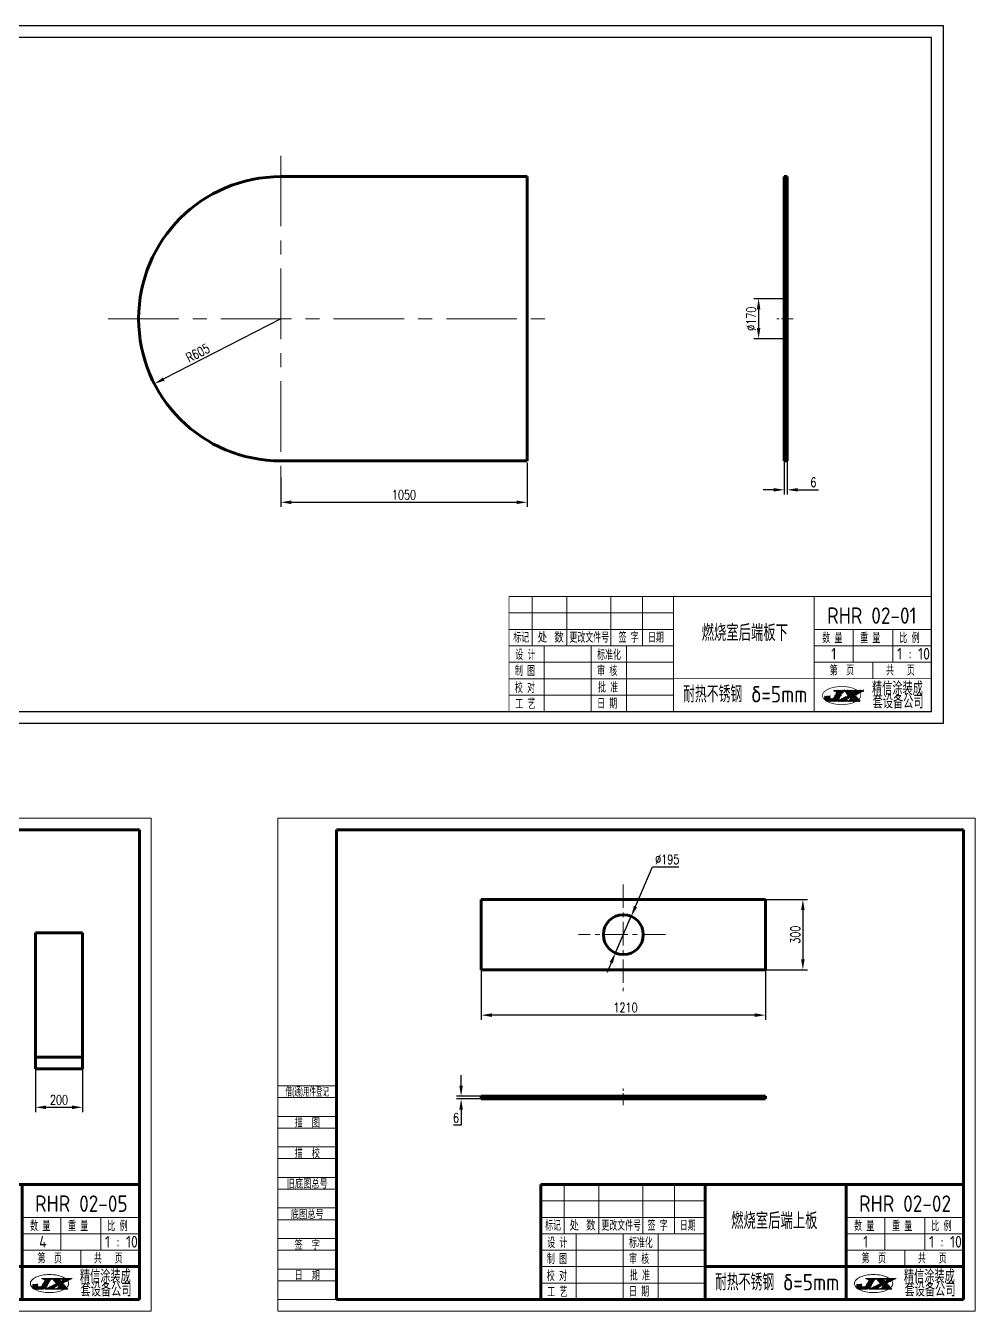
# Model space of a CAD drawing. Extents: x 128 to 1684, y 49 to 1035.
# Drawn here: x 1280 to 1684, y 49 to 596 of the extents above; entities that cross this region are included whole.
import ezdxf
from ezdxf.enums import TextEntityAlignment as Align

# ---------------------------------------------------------------- set-up
doc = ezdxf.new("R2010")
doc.units = 0
doc.header["$LTSCALE"] = 4
doc.header["$MEASUREMENT"] = 0
doc.linetypes.add('CENTERX2', pattern=[4, 2.5, -0.5, 0.5, -0.5])
doc.layers.get('0').update_dxf_attribs({"linetype": 'CONTINUOUS', "lineweight": 50})
doc.layers.get('DEFPOINTS').update_dxf_attribs({"linetype": 'CONTINUOUS'})
doc.layers.add('1', color=1, linetype='CENTERX2', lineweight=20)
for name, color, linetype in [('BORDER', 2, 'CONTINUOUS'), ('dim', 7, 'CONTINUOUS'), ('TK-JCSX', 6, 'CONTINUOUS')]:
    doc.layers.add(name, color=color, linetype=linetype)
doc.styles.add('H', font='TXT', dxfattribs={"width": 0.8, "bigfont": 'HZWB'})
doc.styles.add('HZ', font='gbenor.shx', dxfattribs={"bigfont": 'gbcbig.shx'})
doc.styles.add('HZFS', font='txt', dxfattribs={"width": 0.75, "bigfont": 'hzfs'})
doc.styles.get("Standard").update_dxf_attribs({"font": 'gbenor.shx', "bigfont": 'gbcbig.shx'})
doc.styles.add('WB', font='txt', dxfattribs={"height": 0.75, "bigfont": 'hzwb'})
doc.dimstyles.get("Standard").update_dxf_attribs({"dimtxt": 0.18, "dimasz": 0.18, "dimexe": 0.18, "dimexo": 0.0625, "dimgap": 0.09, "dimtad": 0, "dimtih": 1, "dimtoh": 1, "dimdec": 4, "dimzin": 0, "dimdsep": 46, "dimtxsty": 'Standard', "dimcen": 0.09, "dimadec": 0, "dimazin": 0, "dimtfac": 1, "dimtdec": 4, "dimtofl": 0, "dimtmove": 0, "dimatfit": 3, "dimfxl": 0, "dimtolj": 1, "dimtzin": 0, "dimarcsym": 0})

# ---------------------------------------------------------------- blocks, each defined once
blk = doc.blocks.new('*D17')
at = {"color": 5, "lineweight": -2}
for p, q in [((1493.21, 409.94), (1493.21, 391.1)), ((1388.21, 403.69), (1388.21, 391.1)), ((1392.71, 393.1), (1488.71, 393.1))]:
    blk.add_line(p, q, dxfattribs=at)
at = {"color": 5, "lineweight": 20}
for points in [[(1392.71, 393.85), (1392.71, 392.35), (1388.21, 393.1)], [(1488.71, 393.85), (1488.71, 392.35), (1493.21, 393.1)]]:
    blk.add_solid(points, dxfattribs=at)
at = {"layer": 'DEFPOINTS', "color": 0, "lineweight": 20}
for p in [(1493.21, 409.94), (1388.21, 403.69), (1493.21, 393.1)]:
    blk.add_point(p, dxfattribs=at)
at = {"color": 5, "lineweight": 20, "insert": (1440.71, 396.3), "char_height": 4, "attachment_point": 5, "style": 'HZFS'}
blk.add_mtext('\\A1;1050', dxfattribs=at)
blk = doc.blocks.new('*D32')
at = {"layer": 'DEFPOINTS', "color": 0, "lineweight": 20}
for p in [(1537.51, 216.82), (1530.76, 201.21)]:
    blk.add_point(p, dxfattribs=at)
at = {"layer": 'dim', "color": 5, "lineweight": -2}
for p, q in [((1539.3, 220.95), (1546.62, 237.87)), ((1546.62, 237.87), (1557.82, 237.87)), ((1530.76, 201.21), (1537.51, 216.82)), ((1528.98, 197.08), (1527.19, 192.95))]:
    blk.add_line(p, q, dxfattribs=at)
at = {"layer": 'dim', "color": 5, "lineweight": 20}
for points in [[(1538.61, 221.24), (1539.99, 220.65), (1537.51, 216.82)], [(1528.29, 197.38), (1529.66, 196.79), (1530.76, 201.21)]]:
    blk.add_solid(points, dxfattribs=at)
at = {"layer": 'dim', "color": 5, "lineweight": 20, "insert": (1552.82, 241.07), "char_height": 4, "attachment_point": 5, "style": 'HZFS'}
blk.add_mtext('\\A1;%%c195', dxfattribs=at)
blk = doc.blocks.new('_CLOSED')
at = {"color": 0, "linetype": 'ByBlock'}
for p, q in [((-1, 0.17), (0, 0)), ((-1, 0.17), (-1, -0.17)), ((0, 0), (-1, -0.17)), ((0, 0), (-1, 0))]:
    blk.add_line(p, q, dxfattribs=at)
blk = doc.blocks.new('*D31')
at = {"color": 5, "lineweight": -2}
for p, q in [((1465.04, 144.76), (1465.04, 149.26)), ((1475.17, 140.26), (1463.04, 140.26)), ((1475.17, 139.06), (1463.04, 139.06)), ((1465.04, 134.56), (1465.04, 127.86)), ((1465.04, 127.86), (1461.84, 127.86))]:
    blk.add_line(p, q, dxfattribs=at)
at = {"color": 5, "lineweight": 20}
for points in [[(1464.29, 144.76), (1465.79, 144.76), (1465.04, 140.26)], [(1464.29, 134.56), (1465.79, 134.56), (1465.04, 139.06)]]:
    blk.add_solid(points, dxfattribs=at)
at = {"layer": 'DEFPOINTS', "color": 0, "lineweight": 20}
for p in [(1465.04, 139.06), (1475.17, 140.26), (1475.17, 139.06)]:
    blk.add_point(p, dxfattribs=at)
at = {"color": 5, "lineweight": 20, "insert": (1462.84, 131.06), "char_height": 4, "attachment_point": 5, "style": 'HZFS'}
blk.add_mtext('\\A1;6', dxfattribs=at)
blk = doc.blocks.new('*D30')
at = {"color": 5, "lineweight": -2}
for p, q in [((1473.64, 194.01), (1473.64, 172.75)), ((1594.64, 194.01), (1594.64, 172.75)), ((1590.14, 174.75), (1478.14, 174.75))]:
    blk.add_line(p, q, dxfattribs=at)
at = {"color": 5, "lineweight": 20}
for points in [[(1478.14, 175.5), (1478.14, 174), (1473.64, 174.75)], [(1590.14, 175.5), (1590.14, 174), (1594.64, 174.75)]]:
    blk.add_solid(points, dxfattribs=at)
at = {"layer": 'DEFPOINTS', "color": 0, "lineweight": 20}
for p in [(1473.64, 194.01), (1594.64, 194.01), (1473.64, 174.75)]:
    blk.add_point(p, dxfattribs=at)
at = {"color": 5, "lineweight": 20, "insert": (1535.06, 177.95), "char_height": 4, "attachment_point": 5, "style": 'HZFS'}
blk.add_mtext('\\A1;1210', dxfattribs=at)
blk = doc.blocks.new('41')
at = {"lineweight": 60}
for p, q in [((296.23, 83.67), (116.23, 83.67)), ((116.23, 83.67), (116.23, 34.67)), ((186.23, 34.67), (186.23, 83.67)), ((246.23, 34.67), (246.23, 83.67))]:
    blk.add_line(p, q, dxfattribs=at)
at = {"color": 5, "lineweight": 20}
for p, q in [((126.11, 62.67), (126.11, 83.67)), ((140.91, 62.67), (140.91, 83.67)), ((159.67, 62.67), (159.67, 83.67)), ((173.09, 62.67), (173.09, 83.67)), ((186.23, 76.67), (116.23, 76.67)), ((186.23, 69.67), (116.23, 69.67)), ((296.23, 69.67), (246.23, 69.67)), ((262.73, 55.67), (262.73, 69.67)), ((279.73, 55.67), (279.73, 69.67)), ((186.23, 62.67), (116.23, 62.67)), ((131.23, 34.67), (131.23, 62.67)), ((151.23, 34.67), (151.23, 62.67)), ((166.23, 34.67), (166.23, 62.67)), ((296.23, 62.67), (246.23, 62.67)), ((186.23, 55.67), (116.23, 55.67)), ((296.23, 55.67), (246.23, 55.67)), ((271.23, 48.67), (271.23, 55.67)), ((186.23, 48.67), (116.23, 48.67)), ((186.23, 41.67), (116.23, 41.67))]:
    blk.add_line(p, q, dxfattribs=at)
at = {"color": 7, "lineweight": 60}
blk.add_line((296.23, 48.67), (186.23, 48.67), dxfattribs=at)
at = {"color": 1, "lineweight": 20}
for p, q in [((250.73, 39.98), (251.88, 41.12)), ((250.81, 41.06), (250.73, 40.17)), ((251.68, 39.06), (250.73, 40)), ((252.13, 39.05), (250.75, 40.43)), ((250.76, 40.45), (251.4, 41.1)), ((252.58, 39.05), (250.79, 40.85)), ((250.8, 40.95), (250.92, 41.07)), ((252.87, 41.18), (250.81, 41.06)), ((250.83, 39.63), (252.36, 41.15)), ((253.04, 39.05), (251.01, 41.08)), ((251.02, 39.36), (252.84, 41.18)), ((251.28, 39.17), (252.83, 40.72)), ((253.49, 39.05), (251.44, 41.1)), ((251.63, 39.06), (252.89, 40.33)), ((251.75, 39.05), (254.82, 39.05)), ((253.94, 39.05), (251.87, 41.12)), ((252.07, 39.05), (253.14, 40.12)), ((252.83, 40.62), (252.3, 41.15)), ((252.52, 39.05), (253.55, 40.08)), ((252.86, 41.04), (252.73, 41.17)), ((252.83, 40.63), (252.87, 41.18)), ((252.97, 39.05), (254, 40.08)), ((254.12, 40.08), (253.34, 40.08)), ((254.39, 39.05), (253.37, 40.08)), ((253.43, 39.05), (258.03, 43.66)), ((254.84, 39.06), (253.82, 40.08)), ((253.88, 39.05), (258.48, 43.66)), ((255.25, 39.1), (254.25, 40.1)), ((254.33, 39.05), (258.22, 42.94)), ((262.66, 43.66), (254.47, 43.66)), ((254.47, 43.66), (256.04, 42.94)), ((255.6, 39.21), (254.52, 40.28)), ((256.04, 42.94), (254.56, 40.34)), ((255.89, 39.36), (254.69, 40.56)), ((254.74, 43.54), (254.87, 43.66)), ((255.01, 43.42), (254.76, 43.66)), ((254.78, 39.05), (257.62, 41.89)), ((256.16, 39.55), (254.86, 40.85)), ((254.96, 41.04), (257.58, 43.66)), ((256.38, 39.78), (255.02, 41.14)), ((255.05, 43.39), (255.32, 43.66)), ((256.57, 40.04), (255.18, 41.43)), ((255.84, 43.04), (255.21, 43.66)), ((255.29, 39.11), (257.02, 40.84)), ((256.73, 40.33), (255.35, 41.72)), ((255.36, 43.25), (255.77, 43.66)), ((256.9, 40.62), (255.51, 42.01)), ((255.56, 42.09), (257.13, 43.66)), ((255.67, 43.11), (256.22, 43.66)), ((257.55, 41.77), (255.67, 43.66)), ((257.06, 40.91), (255.68, 42.29)), ((257.23, 41.2), (255.84, 42.58)), ((255.99, 42.97), (256.68, 43.66)), ((257.39, 41.48), (256, 42.87)), ((260.89, 41.48), (256.01, 39.05)), ((256.01, 39.05), (260.48, 39.05)), ((257.72, 42.06), (256.12, 43.66)), ((256.14, 39.05), (256.27, 39.19)), ((256.2, 39.05), (256.14, 39.12)), ((256.65, 39.05), (256.44, 39.27)), ((257.88, 42.35), (256.57, 43.66)), ((256.59, 39.05), (257.17, 39.63)), ((256.6, 40.09), (258.22, 42.94)), ((257.11, 39.05), (256.74, 39.42)), ((258.05, 42.64), (257.02, 43.66)), ((257.56, 39.05), (257.04, 39.57)), ((257.05, 39.05), (258.07, 40.08)), ((258.01, 39.05), (257.35, 39.72)), ((258.21, 42.93), (257.48, 43.66)), ((257.5, 39.05), (258.97, 40.53)), ((258.46, 39.05), (257.65, 39.87)), ((258.49, 43.1), (257.93, 43.66)), ((257.95, 39.05), (259.87, 40.98)), ((258.92, 39.05), (257.95, 40.02)), ((258.22, 42.94), (258.94, 43.66)), ((258.22, 42.94), (259.15, 43.47)), ((259.37, 39.05), (258.25, 40.17)), ((258.78, 43.26), (258.38, 43.66)), ((258.4, 39.05), (260.77, 41.42)), ((259.82, 39.05), (258.55, 40.32)), ((259.07, 43.42), (258.83, 43.66)), ((258.85, 39.05), (262.52, 42.72)), ((260.27, 39.05), (258.86, 40.47)), ((259.15, 43.47), (260.89, 41.48)), ((259.92, 39.86), (259.16, 40.62)), ((259.17, 43.44), (259.39, 43.66)), ((263.89, 39.05), (259.28, 43.66)), ((259.31, 39.05), (259.94, 39.69)), ((259.38, 43.2), (259.84, 43.66)), ((260.22, 40.01), (259.46, 40.77)), ((259.6, 42.96), (260.29, 43.66)), ((264.34, 39.05), (259.74, 43.66)), ((260.53, 40.16), (259.76, 40.92)), ((259.76, 39.05), (260.15, 39.44)), ((259.81, 42.72), (260.75, 43.66)), ((259.83, 39.81), (261.59, 40.69)), ((260.48, 39.05), (259.83, 39.81)), ((260.02, 42.48), (261.2, 43.66)), ((263.44, 39.05), (260.05, 42.44)), ((260.83, 40.31), (260.06, 41.07)), ((264.79, 39.05), (260.19, 43.66)), ((260.21, 39.05), (260.36, 39.2)), ((260.23, 42.24), (261.65, 43.66)), ((260.3, 40.04), (262.73, 42.48)), ((261.13, 40.46), (260.37, 41.22)), ((260.44, 42), (262.1, 43.66)), ((262.1, 40.09), (260.61, 39.05)), ((260.61, 39.05), (265.73, 39.05)), ((265.25, 39.05), (260.64, 43.66)), ((260.65, 41.76), (262.56, 43.66)), ((260.66, 39.05), (260.78, 39.17)), ((261.43, 40.61), (260.67, 41.37)), ((260.72, 39.05), (260.68, 39.1)), ((260.86, 41.51), (262.31, 42.96)), ((261.18, 39.05), (260.94, 39.29)), ((265.7, 39.05), (261.09, 43.66)), ((261.12, 39.05), (263.58, 41.52)), ((261.2, 40.49), (263.47, 42.76)), ((261.63, 39.05), (261.21, 39.47)), ((262.08, 39.05), (261.48, 39.66)), ((263.55, 41.66), (261.55, 43.66)), ((261.57, 39.05), (263.79, 41.28)), ((261.59, 40.69), (262.1, 40.09)), ((261.71, 40.55), (264.82, 43.66)), ((262.53, 39.05), (261.74, 39.84)), ((261.92, 40.31), (265.27, 43.66)), ((262.39, 43.27), (262, 43.66)), ((262.99, 39.05), (262.01, 40.03)), ((262.02, 39.05), (264, 41.03)), ((262.19, 43.11), (262.66, 43.49)), ((262.78, 42.42), (262.19, 43.11)), ((262.64, 43.47), (262.45, 43.66)), ((262.47, 39.05), (264.21, 40.79)), ((262.66, 43.49), (262.66, 43.66)), ((263.73, 42.9), (262.78, 42.42)), ((267.52, 43.66), (262.91, 43.66)), ((262.91, 43.66), (262.91, 43.44)), ((262.91, 43.57), (263.01, 43.66)), ((263.54, 43.02), (262.91, 43.65)), ((262.91, 43.44), (263.73, 42.9)), ((262.93, 39.05), (264.42, 40.55)), ((263.85, 41.81), (263.08, 42.57)), ((263.11, 43.31), (263.46, 43.66)), ((264.75, 42.26), (263.36, 43.66)), ((263.38, 43.13), (263.91, 43.66)), ((263.38, 39.05), (264.63, 40.31)), ((264.15, 41.96), (263.39, 42.72)), ((263.48, 41.63), (267.52, 43.64)), ((265.73, 39.05), (263.48, 41.63)), ((263.65, 42.95), (264.36, 43.66)), ((264.45, 42.11), (263.69, 42.87)), ((265.06, 42.41), (263.81, 43.66)), ((263.83, 39.05), (264.84, 40.07)), ((263.89, 41.83), (265.72, 43.66)), ((265.36, 42.56), (264.26, 43.66)), ((264.28, 39.05), (265.05, 39.83)), ((265.66, 42.71), (264.71, 43.66)), ((264.73, 39.05), (265.27, 39.59)), ((264.79, 42.28), (266.17, 43.66)), ((265.96, 42.86), (265.16, 43.66)), ((265.19, 39.05), (265.48, 39.34)), ((266.27, 43.01), (265.62, 43.66)), ((265.64, 39.05), (265.69, 39.1)), ((265.69, 42.73), (266.63, 43.66)), ((266.57, 43.16), (266.07, 43.66)), ((266.87, 43.31), (266.52, 43.66)), ((266.59, 43.17), (267.08, 43.66)), ((267.17, 43.46), (266.97, 43.66)), ((267.47, 43.61), (267.43, 43.66)), ((267.49, 43.62), (267.52, 43.65)), ((267.52, 43.64), (267.52, 43.66))]:
    blk.add_line(p, q, dxfattribs=at)
for centre, radius, start, end in [((254.62, 38.89), 5.87, 115.2154, 138.6641), ((256.6, 34.71), 10.49, 101.037, 115.2154), ((257.9, 28.04), 17.28, 90, 101.037), ((257.9, 28.04), 17.28, 78.963, 90), ((259.19, 34.71), 10.49, 64.7846, 78.963), ((261.17, 38.89), 5.87, 54.3303, 64.7846), ((251.68, 41.48), 1.94, 138.6641, 180), ((251.68, 41.48), 1.94, 180, 221.3359), ((254.62, 44.08), 5.87, 221.3359, 230.0704), ((251.75, 40.08), 1.02, 175, 270), ((254.62, 44.08), 5.87, 238.5011, 244.7846), ((256.6, 48.26), 10.49, 244.7846, 258.963), ((253.34, 40.59), 0.512, 175, 270), ((254.12, 40.59), 0.512, 270, 330.3633), ((254.82, 41.1), 2.05, 270, 330.3633), ((259.19, 48.26), 10.49, 281.037, 295.2154), ((261.17, 44.08), 5.87, 295.2154, 301.1588), ((261.17, 44.08), 5.87, 312.4446, 318.6641), ((264.11, 41.48), 1.94, 318.6641, 0), ((264.11, 41.48), 1.94, 0, 38.5619), ((257.9, 54.92), 17.28, 258.963, 270), ((257.9, 54.92), 17.28, 270, 281.037)]:
    blk.add_arc(centre, radius, start, end, dxfattribs=at)
at = {"layer": 'BORDER', "color": 1, "linetype": 'Continuous', "lineweight": 20}
for p, q in [((301.23, 239.67), (4.23, 239.67)), ((4.23, 239.67), (4.23, 29.67)), ((301.23, 29.67), (301.23, 239.67)), ((4.23, 29.67), (301.23, 29.67))]:
    blk.add_line(p, q, dxfattribs=at)
at = {"layer": 'BORDER', "color": 7, "linetype": 'Continuous', "lineweight": 60}
for p, q in [((296.23, 234.67), (29.23, 234.67)), ((29.23, 234.67), (29.23, 34.67)), ((296.23, 34.67), (296.23, 234.67)), ((29.23, 34.67), (296.23, 34.67))]:
    blk.add_line(p, q, dxfattribs=at)
at = {"layer": 'TK-JCSX', "color": 1, "lineweight": 20}
for p, q in [((29.23, 125.67), (4.23, 125.67)), ((4.23, 120.67), (29.23, 120.67)), ((29.23, 112.67), (4.23, 112.67)), ((29.23, 112.67), (4.23, 112.67)), ((4.23, 107.67), (29.23, 107.67)), ((29.23, 99.67), (4.23, 99.67)), ((4.23, 94.67), (29.23, 94.67)), ((29.23, 86.67), (4.23, 86.67)), ((4.23, 81.67), (29.23, 81.67)), ((29.23, 73.67), (4.23, 73.67)), ((4.23, 68.67), (29.23, 68.67)), ((29.23, 60.67), (4.23, 60.67)), ((4.23, 55.67), (29.23, 55.67)), ((29.23, 47.67), (4.23, 47.67)), ((4.23, 42.67), (29.23, 42.67)), ((29.23, 34.67), (4.23, 34.67)), ((29.23, 34.67), (4.23, 34.67)), ((29.23, 34.67), (4.23, 34.67)), ((29.23, 34.67), (4.23, 34.67)), ((29.23, 34.67), (4.23, 34.67))]:
    blk.add_line(p, q, dxfattribs=at)
at = {"color": 5, "lineweight": 20}
for s, height, style, width, p in [('标记', 4.5, 'HZ', 0.75, (118.05, 63.99)), ('处 数', 4.5, 'HZFS', 0.75, (128.43, 63.99)), ('更改文件号', 4.5, 'HZ', 0.75, (141.98, 63.99)), ('签 字', 4.5, 'HZ', 0.75, (161.65, 63.99)), ('日期', 4.5, 'HZ', 0.75, (175.4, 63.99)), ('数 量', 4.5, 'HZ', 0.75, (249.63, 63.78)), ('重 量', 4.5, 'HZ', 0.75, (265.78, 63.78)), ('比 例', 4.5, 'HZ', 0.75, (282.52, 63.78)), ('设 计', 4.5, 'HZ', 0.75, (118.93, 56.61)), ('标准化', 4.5, 'HZ', 0.75, (153.76, 56.61)), ('审 核', 4.5, 'HZ', 0.75, (153.76, 49.76)), ('第  页', 4.5, 'HZ', 0.75, (252.81, 50.01)), ('共   页', 4.5, 'HZ', 0.75, (276.79, 50.01)), ('制 图', 4.5, 'HZ', 0.75, (118.75, 49.76)), ('校 对', 4.5, 'HZ', 0.75, (118.75, 42.56)), ('批 准', 4.5, 'HZ', 0.75, (154.11, 42.73)), ('精信涂装成', 5.7, 'WB', 0.8, (270.84, 41.69)), ('工 艺', 4.5, 'HZ', 0.75, (118.93, 35.71)), ('日 期', 4.5, 'HZ', 0.75, (153.76, 35.88)), ('套设备公司', 5.7, 'H', 0.8, (271.12, 35.95))]:
    blk.add_text(s, height=height, dxfattribs=dict(at, style=style, width=width)).set_placement(p)
at = {"layer": 'TK-JCSX', "color": 1, "lineweight": 20, "style": 'HZ', "width": 0.790251}
blk.add_text('借(通)用件登记', height=3.5, dxfattribs=at).set_placement((16.73, 123.17), align=Align.MIDDLE)
at = {"layer": 'TK-JCSX', "color": 1, "lineweight": 20, "style": 'HZ'}
for s, p in [('描  图', (16.73, 110.17)), ('描  校', (16.73, 97.17)), ('旧底图总号', (16.73, 84.17)), ('底图总号', (16.73, 71.17)), ('签  字', (16.73, 58.17)), ('日  期', (16.73, 45.17))]:
    blk.add_text(s, height=3.5, dxfattribs=at).set_placement(p, align=Align.MIDDLE)
blk = doc.blocks.new('*U4')
at = {"layer": 'BORDER', "color": 1, "linetype": 'Continuous'}
blk.add_lwpolyline([(0, 0), (420, 0), (420, 297), (0, 297)], close=True, dxfattribs=at)
at = {"layer": 'BORDER', "color": 7, "linetype": 'Continuous'}
blk.add_lwpolyline([(25, 5), (415, 5), (415, 292), (25, 292)], close=True, dxfattribs=at)
blk = doc.blocks.new('*X2')
at = {"color": 0}
for p, q in [((10.6, 5.3), (15, 9.7)), ((16, 1.6), (10.6, 7)), ((14.2, 1.7), (10.6, 5.4)), ((10.7, 7.1), (13.2, 9.6)), ((10.8, 9.1), (11.3, 9.5)), ((17.8, 1.6), (10.8, 8.7)), ((11, 3.9), (16.9, 9.8)), ((11.7, 2.8), (18.8, 9.9)), ((19.6, 1.6), (11.7, 9.5)), ((12.7, 2.1), (18.8, 8.2)), ((21.3, 1.6), (13.3, 9.6)), ((14.1, 1.7), (19, 6.6)), ((23.1, 1.6), (15, 9.7)), ((15.8, 1.6), (20, 5.8)), ((18.7, 7.8), (16.7, 9.8)), ((17.6, 1.6), (21.6, 5.6)), ((18.9, 9.4), (18.4, 9.9)), ((19.3, 1.6), (23.3, 5.6)), ((24.9, 1.6), (20.9, 5.6)), ((21.1, 1.6), (39.1, 19.6)), ((26.6, 1.6), (22.6, 5.6)), ((22.9, 1.6), (40.9, 19.6)), ((28.2, 1.8), (24.3, 5.7)), ((24.6, 1.6), (39.8, 16.8)), ((29.6, 2.3), (25.4, 6.4)), ((30.7, 2.8), (26, 7.6)), ((26.2, 19.2), (26.7, 19.6)), ((27.3, 18.7), (26.3, 19.6)), ((26.4, 1.6), (37.5, 12.7)), ((31.8, 3.6), (26.7, 8.7)), ((27.1, 9.4), (37.3, 19.6)), ((32.6, 4.5), (27.3, 9.8)), ((27.5, 18.6), (28.5, 19.6)), ((33.4, 5.5), (28, 10.9)), ((30.5, 17.2), (28.1, 19.6)), ((28.4, 1.9), (35.2, 8.6)), ((34, 6.6), (28.6, 12.1)), ((28.7, 18.1), (30.3, 19.6)), ((34.7, 7.8), (29.2, 13.2)), ((29.4, 13.5), (35.6, 19.6)), ((37.2, 12.3), (29.8, 19.6)), ((29.9, 17.5), (32, 19.6)), ((35.3, 8.9), (29.9, 14.3)), ((35.9, 10), (30.5, 15.4)), ((31.1, 17), (33.8, 19.6)), ((36.6, 11.1), (31.2, 16.6)), ((37.9, 13.4), (31.6, 19.6)), ((31.7, 1.6), (32.2, 2.2)), ((31.9, 1.6), (31.7, 1.9)), ((33.7, 1.6), (32.9, 2.5)), ((38.5, 14.5), (33.4, 19.6)), ((33.5, 1.6), (35.7, 3.9)), ((35.5, 1.6), (34, 3.1)), ((39.1, 15.7), (35.2, 19.6)), ((35.2, 1.6), (39.3, 5.7)), ((37.2, 1.6), (35.2, 3.7)), ((39, 1.6), (36.4, 4.2)), ((39.8, 16.8), (36.9, 19.6)), ((37, 1.6), (42.8, 7.4)), ((40.8, 1.6), (37.6, 4.8)), ((40.9, 17.4), (38.7, 19.6)), ((38.8, 1.6), (46.3, 9.2)), ((42.5, 1.6), (38.8, 5.4)), ((39.8, 16.9), (42.6, 19.6)), ((44.3, 1.6), (40, 6)), ((42, 18.1), (40.5, 19.6)), ((40.5, 1.6), (49.8, 10.9)), ((46.1, 1.6), (41.1, 6.6)), ((43.1, 18.7), (42.2, 19.6)), ((42.3, 1.6), (56.6, 16)), ((47.8, 1.6), (42.3, 7.2)), ((46.5, 4.8), (43.5, 7.8)), ((43.6, 18.8), (44.4, 19.6)), ((62, 1.6), (44, 19.6)), ((44.1, 1.6), (46.5, 4.1)), ((44.4, 17.9), (46.2, 19.6)), ((47.7, 5.4), (44.7, 8.4)), ((45.2, 16.9), (47.9, 19.6)), ((63.8, 1.6), (45.8, 19.6)), ((45.8, 1.6), (47.4, 3.2)), ((48.8, 6), (45.9, 8.9)), ((46, 16), (49.7, 19.6)), ((46.9, 15), (51.5, 19.6)), ((60.2, 1.6), (47, 14.9)), ((50, 6.5), (47, 9.5)), ((65.5, 1.6), (47.5, 19.6)), ((47.6, 1.6), (48.2, 2.2)), ((47.7, 14.1), (53.2, 19.6)), ((47.9, 5.5), (57.5, 15)), ((51.2, 7.1), (48.2, 10.1)), ((48.5, 13.1), (55, 19.6)), ((49.3, 12.2), (56.8, 19.6)), ((67.3, 1.6), (49.3, 19.6)), ((52.4, 7.7), (49.4, 10.7)), ((49.4, 1.6), (49.8, 2.1)), ((49.6, 1.6), (49.4, 1.8)), ((50.2, 11.3), (55.8, 16.9)), ((51.4, 1.6), (50.5, 2.6)), ((69.1, 1.6), (51.1, 19.6)), ((51.1, 1.6), (60.8, 11.3)), ((51.5, 7.3), (60.3, 16.1)), ((53.2, 1.6), (51.5, 3.3)), ((54.9, 1.6), (52.6, 4)), ((60.6, 11.8), (52.8, 19.6)), ((52.9, 1.6), (61.6, 10.3)), ((53.5, 7.5), (65.6, 19.6)), ((56.7, 1.6), (53.6, 4.7)), ((54.3, 6.5), (67.4, 19.6)), ((56.1, 18.1), (54.6, 19.6)), ((58.5, 1.6), (54.6, 5.5)), ((54.7, 1.6), (62.4, 9.4)), ((57.1, 18.9), (56.4, 19.6)), ((56.5, 1.6), (63.2, 8.4)), ((58.2, 19.3), (58.5, 19.6)), ((60.6, 17.2), (58.2, 19.6)), ((58.2, 1.6), (64.1, 7.5)), ((61.8, 12.4), (58.8, 15.4)), ((58.9, 18.3), (60.3, 19.6)), ((65.4, 14.2), (59.9, 19.6)), ((60, 17.6), (62.1, 19.6)), ((63, 13), (60, 16)), ((60, 1.6), (64.9, 6.6)), ((61.1, 16.9), (63.8, 19.6)), ((64.2, 13.6), (61.2, 16.6)), ((66.5, 14.8), (61.7, 19.6)), ((61.8, 1.6), (65.7, 5.6)), ((62, 12.5), (69.1, 19.6)), ((67.7, 15.4), (63.4, 19.6)), ((63.5, 1.6), (66.5, 4.7)), ((68.9, 15.9), (65.2, 19.6)), ((65.3, 1.6), (67.4, 3.7)), ((65.5, 14.3), (70.9, 19.6)), ((70.1, 16.5), (67, 19.6)), ((67.1, 1.6), (68.2, 2.8)), ((71.3, 17.1), (68.7, 19.6)), ((68.8, 1.6), (69, 1.8)), ((69, 16), (72.7, 19.6)), ((72.5, 17.7), (70.5, 19.6)), ((73.6, 18.3), (72.3, 19.6)), ((72.6, 17.8), (74.5, 19.6)), ((74.8, 18.9), (74, 19.6)), ((76, 19.5), (75.8, 19.6)), ((76.1, 19.5), (76.2, 19.6))]:
    blk.add_line(p, q, dxfattribs=at)
blk = doc.blocks.new('*D37')
at = {"color": 5, "lineweight": -2}
for p, q in [((1283.78, 151.83), (1283.78, 133.51)), ((1303.78, 151.83), (1303.78, 133.51)), ((1288.28, 135.51), (1299.28, 135.51))]:
    blk.add_line(p, q, dxfattribs=at)
at = {"color": 5, "lineweight": 20}
for points in [[(1288.28, 136.26), (1288.28, 134.76), (1283.78, 135.51)], [(1299.28, 136.26), (1299.28, 134.76), (1303.78, 135.51)]]:
    blk.add_solid(points, dxfattribs=at)
at = {"layer": 'DEFPOINTS', "color": 0, "lineweight": 20}
for p in [(1283.78, 151.83), (1303.78, 151.83), (1303.78, 135.51)]:
    blk.add_point(p, dxfattribs=at)
at = {"color": 5, "lineweight": 20, "insert": (1293.78, 138.71), "char_height": 4, "attachment_point": 5, "style": 'HZFS'}
blk.add_mtext('\\A1;200', dxfattribs=at)
blk = doc.blocks.new('*D55')
at = {"layer": 'DEFPOINTS', "color": 0, "lineweight": 20}
for p in [(1388.21, 471.24), (1334.42, 443.54)]:
    blk.add_point(p, dxfattribs=at)
at = {"layer": 'dim', "color": 5, "lineweight": -2}
blk.add_line((1388.21, 471.24), (1338.42, 445.6), dxfattribs=at)
at = {"layer": 'dim', "color": 5, "lineweight": 20}
blk.add_solid([(1338.08, 446.27), (1338.77, 444.93), (1334.42, 443.54)], dxfattribs=at)
at = {"layer": 'dim', "color": 5, "lineweight": 20, "insert": (1352.96, 456.69), "char_height": 4, "attachment_point": 5, "rotation": 27.2482, "style": 'HZFS'}
blk.add_mtext('\\A1;R605', dxfattribs=at)
blk = doc.blocks.new('*D54')
at = {"color": 5, "lineweight": -2}
for p, q in [((1602.69, 410.74), (1602.69, 396.41)), ((1603.89, 410.74), (1603.89, 396.41)), ((1598.19, 398.41), (1593.69, 398.41)), ((1608.39, 398.41), (1617.29, 398.41))]:
    blk.add_line(p, q, dxfattribs=at)
at = {"color": 5, "lineweight": 20}
for points in [[(1598.19, 399.16), (1598.19, 397.66), (1602.69, 398.41)], [(1608.39, 399.16), (1608.39, 397.66), (1603.89, 398.41)]]:
    blk.add_solid(points, dxfattribs=at)
at = {"layer": 'DEFPOINTS', "color": 0, "lineweight": 20}
for p in [(1602.69, 410.74), (1603.89, 410.74), (1603.89, 398.41)]:
    blk.add_point(p, dxfattribs=at)
at = {"color": 5, "lineweight": 20, "insert": (1615.09, 401.61), "char_height": 4, "attachment_point": 5, "style": 'HZFS'}
blk.add_mtext('\\A1;6', dxfattribs=at)
blk = doc.blocks.new('*D53')
at = {"color": 5, "lineweight": -2}
for p, q in [((1602.69, 479.74), (1589.75, 479.74)), ((1591.75, 475.24), (1591.75, 467.24)), ((1602.69, 462.74), (1589.75, 462.74))]:
    blk.add_line(p, q, dxfattribs=at)
at = {"color": 5, "lineweight": 20}
for points in [[(1591, 475.24), (1592.5, 475.24), (1591.75, 479.74)], [(1591, 467.24), (1592.5, 467.24), (1591.75, 462.74)]]:
    blk.add_solid(points, dxfattribs=at)
at = {"layer": 'DEFPOINTS', "color": 0, "lineweight": 20}
for p in [(1602.69, 479.74), (1591.75, 462.74), (1602.69, 462.74)]:
    blk.add_point(p, dxfattribs=at)
at = {"color": 5, "lineweight": 20, "insert": (1588.55, 471.24), "char_height": 4, "attachment_point": 5, "rotation": 90, "style": 'HZFS'}
blk.add_mtext('\\A1;%%c170', dxfattribs=at)
blk = doc.blocks.new('*D56')
at = {"color": 5, "lineweight": -2}
for p, q in [((1594.64, 224.01), (1612.6, 224.01)), ((1610.6, 219.51), (1610.6, 198.51)), ((1594.64, 194.01), (1612.6, 194.01))]:
    blk.add_line(p, q, dxfattribs=at)
at = {"color": 5, "lineweight": 20}
for points in [[(1609.85, 219.51), (1611.35, 219.51), (1610.6, 224.01)], [(1609.85, 198.51), (1611.35, 198.51), (1610.6, 194.01)]]:
    blk.add_solid(points, dxfattribs=at)
at = {"layer": 'DEFPOINTS', "color": 0, "lineweight": 20}
for p in [(1594.64, 224.01), (1594.64, 194.01), (1610.6, 194.01)]:
    blk.add_point(p, dxfattribs=at)
at = {"color": 5, "lineweight": 20, "insert": (1607.4, 209.01), "char_height": 4, "attachment_point": 5, "rotation": 90, "style": 'HZFS'}
blk.add_mtext('\\A1;300', dxfattribs=at)

msp = doc.modelspace()

# ---------------------------------------------------------------- linework, layer by layer
at = {"lineweight": 60}
for p, q in [((1388.20839, 531.74053), (1493.20839, 531.74053)), ((1493.20839, 531.74053), (1493.20839, 410.74053)), ((1602.69337, 531.74053), (1603.89337, 531.74053)), ((1602.69337, 531.74053), (1602.69337, 410.74053)), ((1603.89337, 531.74053), (1603.89337, 410.74053)), ((1602.69337, 479.74053), (1603.89337, 479.74053)), ((1602.69337, 462.74053), (1603.89337, 462.74053)), ((1388.20839, 410.74053), (1493.20839, 410.74053)), ((1602.69337, 410.74053), (1603.89337, 410.74053)), ((1594.63671, 224.01481), (1473.63671, 224.01481)), ((1473.63671, 224.01481), (1473.63671, 194.01481)), ((1594.63671, 224.01481), (1594.63671, 194.01481)), ((1283.77956, 151.83063), (1283.77956, 209.83063)), ((1303.77956, 209.83063), (1283.77956, 209.83063)), ((1303.77956, 151.83063), (1303.77956, 209.83063)), ((1594.63671, 194.01481), (1473.63671, 194.01481)), ((1303.77956, 156.83063), (1283.77956, 156.83063)), ((1473.63671, 140.26154), (1473.63671, 139.06154)), ((1594.63671, 140.26154), (1473.63671, 140.26154)), ((1594.63671, 139.06154), (1473.63671, 139.06154)), ((1594.63671, 140.26154), (1594.63671, 139.06154))]:
    msp.add_line(p, q, dxfattribs=at)
at = {"color": 5, "lineweight": 20}
for p, q in [((1495.32043, 332.00631), (1495.32043, 353.00631)), ((1510.12654, 332.00631), (1510.12654, 353.00631)), ((1528.88095, 332.00631), (1528.88095, 353.00631)), ((1542.30517, 332.00631), (1542.30517, 353.00631)), ((1555.44969, 346.00631), (1485.44969, 346.00631)), ((1555.44969, 339.00631), (1485.44969, 339.00631)), ((1665.44969, 339.00631), (1615.44969, 339.00631)), ((1631.94969, 325.00631), (1631.94969, 339.00631)), ((1648.94969, 325.00631), (1648.94969, 339.00631)), ((1555.44969, 332.00631), (1485.44969, 332.00631)), ((1500.44969, 304.00631), (1500.44969, 332.00631)), ((1520.44969, 304.00631), (1520.44969, 332.00631)), ((1535.44969, 304.00631), (1535.44969, 332.00631)), ((1665.44969, 332.00631), (1615.44969, 332.00631)), ((1555.44969, 325.00631), (1485.44969, 325.00631)), ((1665.44969, 325.00631), (1615.44969, 325.00631)), ((1640.44969, 318.00631), (1640.44969, 325.00631)), ((1555.44969, 318.00631), (1485.44969, 318.00631)), ((1555.44969, 311.00631), (1485.44969, 311.00631))]:
    msp.add_line(p, q, dxfattribs=at)
at = {"lineweight": 90}
msp.add_line((1303.77956, 151.83063), (1283.77956, 151.83063), dxfattribs=at)
at = {"lineweight": 20, "const_width": 0.4}
for points in [[(1665.44969, 353.00631), (1485.44969, 353.00631)], [(1485.44969, 304.00631), (1485.44969, 353.00631)], [(1555.44969, 304.00631), (1555.44969, 353.00631)], [(1615.44969, 304.00631), (1615.44969, 353.00631)], [(1665.44969, 318.00631), (1555.44969, 318.00631)]]:
    msp.add_lwpolyline(points, dxfattribs=at)
at = {"color": 1, "lineweight": 20, "const_width": 0.288}
for points in [[(1633.80221, 312.99775, 0.045646912), (1632.88065, 313.53934, 0.061944204), (1630.41909, 314.34515, 0.048195253), (1627.11052, 314.66481, 0.048195253), (1623.80195, 314.34515, 0.061944204), (1621.34038, 313.53934, 0.10267246), (1619.43479, 312.10651, 0.182343529), (1618.95032, 310.82222, 0.182343529)], [(1634.34055, 309.08353, 0.027144456), (1634.78625, 309.53794, 0.182343529), (1635.27072, 310.82222, 0.169863978), (1634.8467, 312.03435, 0.10267246)], [(1618.95032, 310.82222, 0.182343529), (1619.43479, 309.53794, 0.03812966), (1620.07426, 308.91397, 0.061944204)], [(1620.77451, 308.41053, 0.027423584), (1621.34038, 308.1051, 0.061944204), (1623.80195, 307.29929, 0.048195253), (1627.11052, 306.97964, 0.048195253), (1630.41909, 307.29929, 0.061944204), (1632.88065, 308.1051, 0.025938494), (1633.41678, 308.39242, 0.182343529)]]:
    msp.add_lwpolyline(points, format="xyb", dxfattribs=at)
at = {"color": 1, "lineweight": 20, "const_width": 0.10234}
msp.add_lwpolyline([(1629.04307, 309.14907), (1630.80107, 310.02306), (1631.31801, 309.43157), (1629.82753, 308.39242), (1634.94456, 308.39242), (1632.69606, 310.96515), (1636.73552, 312.97338), (1636.73552, 312.99775), (1632.13019, 312.99775), (1632.13019, 312.77735), (1632.94754, 312.23308), (1631.99974, 311.76188), (1631.4028, 312.4449), (1631.87434, 312.82532), (1631.87434, 312.99775), (1623.68709, 312.99775), (1625.25966, 312.28079), (1623.77687, 309.67449, -0.26964887), (1623.33211, 309.41583), (1622.55191, 309.41583, -0.440010531), (1622.04215, 309.97213), (1622.0898, 310.51667), (1620.02514, 310.40205), (1619.94666, 309.50502, 0.440010531), (1620.96617, 308.39242), (1624.0318, 308.39242, 0.26964887), (1625.81085, 309.42709), (1627.4344, 312.28079), (1628.36619, 312.80904), (1630.10475, 310.81978), (1625.2222, 308.39242), (1629.69958, 308.39242)], format="xyb", close=True, dxfattribs=at)
at = {"lineweight": 60}
msp.add_circle((1534.13671, 209.01481), 8.5, dxfattribs=at)
msp.add_arc((1388.20839, 471.24053), 60.5, 90, 270, dxfattribs=at)
at = {"layer": '1', "ltscale": 3}
for p, q in [((1388.20839, 540.61376), (1388.20839, 401.57825)), ((1314.7662, 471.24053), (1504.80171, 471.24053))]:
    msp.add_line(p, q, dxfattribs=at)
at = {"layer": '1', "lineweight": 20, "ltscale": 0.5}
for p, q in [((1606.48654, 471.24053), (1598.86102, 471.24053)), ((1534.13671, 136.46837), (1534.13671, 144.0939))]:
    msp.add_line(p, q, dxfattribs=at)
at = {"layer": '1'}
for p, q in [((1534.13671, 230.43843), (1534.13671, 184.90851)), ((1552.07795, 209.01481), (1515.11034, 209.01481))]:
    msp.add_line(p, q, dxfattribs=at)

# ---------------------------------------------------------------- block references
at = {"color": 1, "lineweight": 20, "xscale": 0.255851610803802, "yscale": 0.255851610803802, "zscale": 0.2558516108039996}
msp.add_blockref('*X2', (1617.24524, 307.97037), dxfattribs=at)
at = {"lineweight": 20}
for p in [(1031.8576, 18.99655), (1382.79968, 18.99655)]:
    msp.add_blockref('41', p, dxfattribs=at)
at = {"layer": 'BORDER', "color": 7, "linetype": 'Continuous', "lineweight": 20}
msp.add_blockref('*U4', (1250.44969, 299.00631), dxfattribs=at)

# ---------------------------------------------------------------- texts
at = {"lineweight": 20, "style": 'HZ'}
for s, p in [('RHR 02-01', (1620.93268, 341.34755)), ('RHR 02-05', (1283.57496, 91.0065)), ('RHR 02-02', (1634.51704, 91.0065))]:
    msp.add_text(s, height=7, dxfattribs=at).set_placement(p)
at = {"lineweight": 20, "style": 'HZFS', "width": 0.75}
for s, p in [('燃烧室后端板下', (1567.49524, 334.02366)), ('燃烧室后端上板', (1580.06455, 83.68261))]:
    msp.add_text(s, height=7, dxfattribs=at).set_placement(p)
at = {"color": 5, "style": 'HZ', "width": 0.75}
for s, p in [('标记', (1487.26554, 333.32983)), ('更改文件号', (1511.1913, 333.32983)), ('签 字', (1532.12634, 333.32983)), ('日期', (1544.61699, 333.32983)), ('数 量', (1618.84336, 333.11712)), ('重 量', (1634.99302, 333.11712)), ('比 例', (1651.73353, 333.11712)), ('设 计', (1488.14517, 325.95064)), ('标准化', (1522.97826, 325.95064)), ('制 图', (1487.96924, 319.09853)), ('审 核', (1522.97826, 319.09853)), ('第  页', (1622.02217, 319.34881)), ('共   页', (1646.00436, 319.34881)), ('校 对', (1487.96925, 311.89503)), ('批 准', (1523.33011, 312.07072)), ('工 艺', (1488.14517, 305.04292)), ('日 期', (1522.97826, 305.21862))]:
    msp.add_text(s, height=4.5, dxfattribs=at).set_placement(p)
at = {"color": 5, "lineweight": 20}
for s, height, style, width, p in [('处 数', 4.5, 'HZFS', 0.75, (1497.6451, 333.32983)), ('精信涂装成', 5.7, 'WB', 0.8, (1640.0538, 311.02846)), ('套设备公司', 5.7, 'H', 0.8, (1640.33115, 305.28981))]:
    msp.add_text(s, height=height, dxfattribs=dict(at, style=style, width=width)).set_placement(p)
at = {"lineweight": 20}
for s, height, p in [('1', 5, (1622.69993, 326.10769)), ('1 : 10', 5, (1650.74402, 326.10769)), ('耐热不锈钢 δ=5mm', 7, (1559.59729, 307.90096)), ('4', 5, (1285.34221, 75.76664)), ('1 : 10', 5, (1313.38629, 75.76664)), ('1', 5, (1636.28429, 75.76664)), ('1 : 10', 5, (1664.32838, 75.76664)), ('耐热不锈钢 δ=5mm', 7, (1573.18164, 57.55991))]:
    msp.add_text(s, height=height, dxfattribs=at).set_placement(p)

# ---------------------------------------------------------------- dimensions: what is measured, and where the dimension line sits
for base, p1, p2, text, picture, middle in [((1591.75324, 462.74053), (1602.69337, 479.74053), (1602.69337, 462.74053), '%%c170', '*D53', (1588.55324, 471.24053)), ((1610.60194, 194.01481), (1594.63671, 224.01481), (1594.63671, 194.01481), '300', '*D56', (1607.40194, 209.01481))]:
    dim = msp.add_linear_dim(base=base, p1=p1, p2=p2, angle=90, text=text, dimstyle='Standard', override={"dimtxt": 4, "dimasz": 4.5, "dimexe": 2, "dimexo": 0, "dimgap": 1.2, "dimtad": 1, "dimtih": 0, "dimlfac": -1, "dimzin": 1, "dimtxsty": 'HZFS', "dimcen": 0, "dimclrd": 5, "dimclre": 5, "dimclrt": 5, "dimtfac": 0.166667, "dimtix": 1}, dxfattribs=at)
    dim.commit()
    dim.dimension.update_dxf_attribs({"geometry": picture, "text_midpoint": middle})
for base, p1, p2, text, picture, middle in [((1603.89337, 398.41178), (1602.69337, 410.74053), (1603.89337, 410.74053), '6', '*D54', (1615.09337, 398.41178)), ((1473.63671, 174.74794), (1594.63671, 194.01481), (1473.63671, 194.01481), '1210', '*D30', (1535.06243, 174.74794))]:
    dim = msp.add_linear_dim(base=base, p1=p1, p2=p2, text=text, dimstyle='Standard', override={"dimtxt": 4, "dimasz": 4.5, "dimexe": 2, "dimexo": 0, "dimgap": 1.2, "dimtad": 1, "dimtih": 0, "dimlfac": -1, "dimzin": 1, "dimtxsty": 'HZFS', "dimcen": 0, "dimclrd": 5, "dimclre": 5, "dimclrt": 5, "dimtfac": 0.166667, "dimtix": 1}, dxfattribs=at)
    dim.commit()
    dim.dimension.update_dxf_attribs({"geometry": picture, "text_midpoint": middle, "dimtype": 160})
for base, p1, p2, text, picture, middle in [((1493.20839, 393.09896), (1388.20839, 403.68714), (1493.20839, 409.93698), '1050', '*D17', (1440.70839, 396.29896)), ((1303.77956, 135.51148), (1283.77956, 151.83063), (1303.77956, 151.83063), '200', '*D37', (1293.77956, 138.71148))]:
    dim = msp.add_linear_dim(base=base, p1=p1, p2=p2, text=text, dimstyle='Standard', override={"dimtxt": 4, "dimasz": 4.5, "dimexe": 2, "dimexo": 0, "dimgap": 1.2, "dimtad": 1, "dimtih": 0, "dimlfac": -1, "dimzin": 1, "dimtxsty": 'HZFS', "dimcen": 0, "dimclrd": 5, "dimclre": 5, "dimclrt": 5, "dimtfac": 0.166667, "dimtix": 1}, dxfattribs=at)
    dim.commit()
    dim.dimension.update_dxf_attribs({"geometry": picture, "text_midpoint": middle})
dim = msp.add_linear_dim(base=(1465.03916, 139.06154), p1=(1475.16792, 140.26154), p2=(1475.16792, 139.06154), angle=270, text='6', dimstyle='Standard', override={"dimtxt": 4, "dimasz": 4.5, "dimexe": 2, "dimexo": 0, "dimgap": 1.2, "dimtad": 1, "dimtih": 0, "dimlfac": -1, "dimzin": 1, "dimtxsty": 'HZFS', "dimcen": 0, "dimclrd": 5, "dimclre": 5, "dimclrt": 5, "dimtfac": 0.166667, "dimtix": 1}, dxfattribs=at)
dim.commit()
dim.dimension.update_dxf_attribs({"geometry": '*D31', "text_midpoint": (1462.83916, 127.86154), "dimtype": 160})
at = {"layer": 'dim', "lineweight": 20}
dim = msp.add_radius_dim(center=(1388.20839, 471.24053), mpoint=(1334.42197, 443.54088), text='R605', dimstyle='Standard', override={"dimtxt": 4, "dimasz": 4.5, "dimexe": 2, "dimexo": 0, "dimgap": 1.2, "dimtad": 1, "dimtih": 0, "dimtoh": 0, "dimlfac": -1, "dimzin": 1, "dimtxsty": 'HZFS', "dimblk1": 'CLOSED', "dimblk2": 'CLOSED', "dimcen": 0, "dimclrd": 5, "dimclre": 5, "dimclrt": 5, "dimtfac": 0.166667, "dimtix": 1, "dimatfit": 0}, dxfattribs=at)
dim.commit()
dim.dimension.update_dxf_attribs({"geometry": '*D55', "text_midpoint": (1354.425, 453.84231), "dimtype": 164})
dim = msp.add_diameter_dim_2p(p1=(1530.76225, 201.21333), p2=(1537.51117, 216.81628), text='%%c195', dimstyle='Standard', override={"dimtxt": 4, "dimasz": 4.5, "dimexe": 2, "dimexo": 0, "dimgap": 1.2, "dimtad": 1, "dimtih": 0, "dimlfac": -1, "dimzin": 1, "dimtxsty": 'HZFS', "dimblk1": 'CLOSED', "dimblk2": 'CLOSED', "dimcen": 0, "dimclrd": 5, "dimclre": 5, "dimclrt": 5, "dimtfac": 0.166667, "dimtix": 1, "dimtofl": 1, "dimatfit": 1}, dxfattribs=at)
dim.commit()
dim.dimension.update_dxf_attribs({"geometry": '*D32', "text_midpoint": (1552.81729, 237.86885), "dimtype": 163})

doc.saveas('drawing.dxf')
